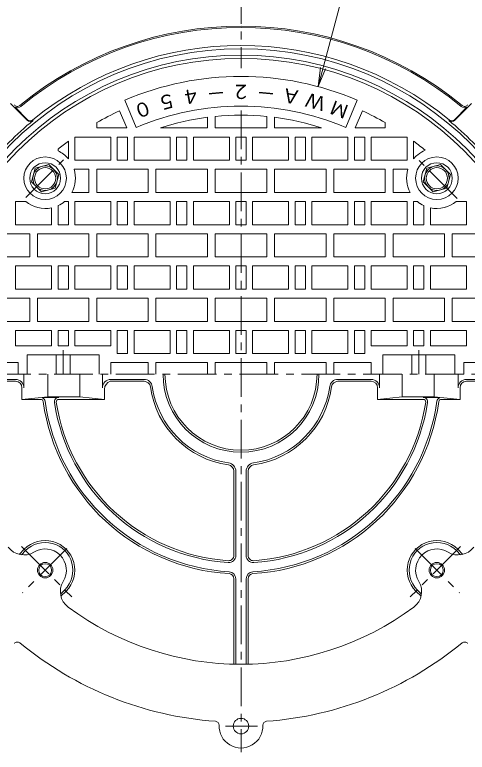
# Model space of a CAD drawing. Units: millimetres, scale not verified. Extents: x -589 to 461, y -3427 to 845.
# Drawn here: x -233 to 118, y -41 to 531 of the extents above; entities that cross this region are included whole.
import ezdxf
from ezdxf.enums import TextEntityAlignment as Align

# ---------------------------------------------------------------- set-up
doc = ezdxf.new("R2010")
doc.units = ezdxf.units.MM
doc.header["$LTSCALE"] = 6
doc.linetypes.add('CHAIN1', pattern=[8, 5, -1, 1, -1])
doc.linetypes.add('CHAIN2', pattern=[12, 9, -1, 1, -1])
for name, color, linetype, lineweight in [('0-0_通り芯', 3, 'Continuous', 18), ('0-1_躯体', 2, 'Continuous', 18), ('0-3_建具', 4, 'Continuous', 18), ('0-4_その他', 7, 'Continuous', 18)]:
    doc.layers.add(name, color=color, linetype=linetype, lineweight=lineweight)
doc.styles.add('ＭＳ ゴシック', font='')
doc.styles.get('ＭＳ ゴシック').set_extended_font_data('MS Gothic')

msp = doc.modelspace()

# ---------------------------------------------------------------- linework, layer by layer
at = {"layer": '0-0_通り芯', "linetype": 'CHAIN1'}
for p, q in [((-57.712, 554.306), (-57.712, 490.064)), ((-57.712, 457.136), (-57.712, -40.695)), ((-224.648, 389.692), (-195.394, 418.946)), ((109.973, 388.942), (80.548, 418.368)), ((-195.712, 271.318), (-195.712, 252.572)), ((80.288, 271.318), (80.288, 252.572)), ((-346.768, 252.572), (234.634, 252.572)), ((-228.047, 118.851), (-188.997, 79.801)), ((-193.028, 117.256), (-227.247, 83.036)), ((112.623, 118.851), (73.573, 79.801)), ((77.604, 117.256), (111.823, 83.036))]:
    msp.add_line(p, q, dxfattribs=at)
at = {"layer": '0-0_通り芯'}
for p, q in [((-138.984, 444.037), (-147.971, 465.209)), ((23.56, 444.037), (32.547, 465.209)), ((-146.391, 443.572), (-152.028, 456.85)), ((-77.712, 452.575), (-77.712, 443.572)), ((-37.712, 452.575), (-37.712, 443.572)), ((30.967, 443.572), (36.603, 456.85)), ((-169.712, 447.715), (-169.712, 443.572)), ((54.288, 447.715), (54.288, 443.572)), ((-146.391, 443.572), (-169.712, 443.572)), ((-77.712, 443.572), (-37.712, 443.572)), ((30.967, 443.572), (54.288, 443.572)), ((-158.712, 436.572), (-158.712, 418.572)), ((-145.712, 436.572), (-145.712, 418.572)), ((-112.712, 436.572), (-140.712, 436.572)), ((-140.712, 436.572), (-140.712, 418.572)), ((-112.712, 436.572), (-112.712, 418.572)), ((-99.712, 436.572), (-99.712, 418.572)), ((-66.712, 436.572), (-94.712, 436.572)), ((-94.712, 436.572), (-94.712, 418.572)), ((-66.712, 436.572), (-66.712, 418.572)), ((-61.712, 436.572), (-53.712, 436.572)), ((-61.712, 436.572), (-61.712, 418.572)), ((-53.712, 436.572), (-53.712, 418.572)), ((-48.712, 436.572), (-20.712, 436.572)), ((-48.712, 436.572), (-48.712, 418.572)), ((-20.712, 436.572), (-20.712, 418.572)), ((-15.712, 436.572), (-15.712, 418.572)), ((-2.712, 436.572), (25.288, 436.572)), ((-2.712, 436.572), (-2.712, 418.572)), ((25.288, 436.572), (25.288, 418.572)), ((30.288, 436.572), (30.288, 418.572)), ((43.288, 436.572), (43.288, 418.572)), ((-191.712, 433.318), (-191.712, 419.674)), ((76.288, 433.318), (76.288, 419.674)), ((-199.712, 427.103), (-199.712, 425.853)), ((-158.712, 418.572), (-186.712, 418.572)), ((-145.712, 418.572), (-153.712, 418.572)), ((-112.712, 418.572), (-140.712, 418.572)), ((-99.712, 418.572), (-107.712, 418.572)), ((-66.712, 418.572), (-94.712, 418.572)), ((-61.712, 418.572), (-53.712, 418.572)), ((-48.712, 418.572), (-20.712, 418.572)), ((-15.712, 418.572), (-7.712, 418.572)), ((-2.712, 418.572), (25.288, 418.572)), ((30.288, 418.572), (38.288, 418.572)), ((43.288, 418.572), (71.288, 418.572)), ((-175.712, 411.572), (-187.298, 411.572)), ((-175.712, 411.572), (-175.712, 393.572)), ((-129.712, 411.572), (-129.712, 393.572)), ((-83.712, 411.572), (-83.712, 393.572)), ((-77.712, 411.572), (-37.712, 411.572)), ((-77.712, 411.572), (-77.712, 393.572)), ((-37.712, 411.572), (-37.712, 393.572)), ((-31.712, 411.572), (-31.712, 393.572)), ((14.288, 411.572), (14.288, 393.572)), ((60.288, 411.572), (60.288, 393.572)), ((60.288, 411.572), (71.874, 411.572)), ((-175.712, 393.572), (-188.988, 393.572)), ((-129.712, 393.572), (-169.712, 393.572)), ((-83.712, 393.572), (-123.712, 393.572)), ((-77.712, 393.572), (-37.712, 393.572)), ((-31.712, 393.572), (8.288, 393.572)), ((14.288, 393.572), (54.288, 393.572)), ((60.288, 393.572), (73.564, 393.572)), ((-232.712, 386.572), (-232.712, 368.572)), ((-224.815, 386.572), (-232.712, 386.572)), ((-199.712, 383.347), (-199.712, 368.572)), ((-191.712, 386.572), (-194.665, 386.572)), ((-191.712, 386.572), (-191.712, 368.572)), ((-158.712, 386.572), (-186.712, 386.572)), ((-186.712, 386.572), (-186.712, 368.572)), ((-158.712, 386.572), (-158.712, 368.572)), ((-145.712, 386.572), (-145.712, 368.572)), ((-112.712, 386.572), (-140.712, 386.572)), ((-140.712, 386.572), (-140.712, 368.572)), ((-112.712, 386.572), (-112.712, 368.572)), ((-99.712, 386.572), (-99.712, 368.572)), ((-66.712, 386.572), (-94.712, 386.572)), ((-94.712, 386.572), (-94.712, 368.572)), ((-66.712, 386.572), (-66.712, 368.572)), ((-61.712, 386.572), (-53.712, 386.572)), ((-61.712, 386.572), (-61.712, 368.572)), ((-53.712, 386.572), (-53.712, 368.572)), ((-48.712, 386.572), (-20.712, 386.572)), ((-48.712, 386.572), (-48.712, 368.572)), ((-20.712, 386.572), (-20.712, 368.572)), ((-15.712, 386.572), (-15.712, 368.572)), ((-2.712, 386.572), (25.288, 386.572)), ((-2.712, 386.572), (-2.712, 368.572)), ((25.288, 386.572), (25.288, 368.572)), ((30.288, 386.572), (30.288, 368.572)), ((43.288, 386.572), (71.288, 386.572)), ((43.288, 386.572), (43.288, 368.572)), ((71.288, 386.572), (71.288, 368.572)), ((76.288, 386.572), (76.288, 368.572)), ((76.288, 386.572), (79.241, 386.572)), ((84.288, 383.347), (84.288, 368.572)), ((109.39, 386.572), (117.288, 386.572)), ((117.288, 386.572), (117.288, 368.572)), ((-204.712, 381.644), (-204.712, 368.572)), ((89.288, 381.644), (89.288, 368.572)), ((-204.712, 368.572), (-232.712, 368.572)), ((-191.712, 368.572), (-199.712, 368.572)), ((-158.712, 368.572), (-186.712, 368.572)), ((-145.712, 368.572), (-153.712, 368.572)), ((-112.712, 368.572), (-140.712, 368.572)), ((-99.712, 368.572), (-107.712, 368.572)), ((-66.712, 368.572), (-94.712, 368.572)), ((-61.712, 368.572), (-53.712, 368.572)), ((-48.712, 368.572), (-20.712, 368.572)), ((-15.712, 368.572), (-7.712, 368.572)), ((-2.712, 368.572), (25.288, 368.572)), ((30.288, 368.572), (38.288, 368.572)), ((43.288, 368.572), (71.288, 368.572)), ((76.288, 368.572), (84.288, 368.572)), ((89.288, 368.572), (117.288, 368.572)), ((-221.712, 361.572), (-254.547, 361.572)), ((-221.712, 361.572), (-221.712, 343.572)), ((-175.712, 361.572), (-175.712, 343.572)), ((-129.712, 361.572), (-129.712, 343.572)), ((-83.712, 361.572), (-83.712, 343.572)), ((-77.712, 361.572), (-37.712, 361.572)), ((-77.712, 361.572), (-77.712, 343.572)), ((-37.712, 361.572), (-37.712, 343.572)), ((-31.712, 361.572), (-31.712, 343.572)), ((14.288, 361.572), (14.288, 343.572)), ((60.288, 361.572), (60.288, 343.572)), ((106.288, 361.572), (106.288, 343.572)), ((106.288, 361.572), (139.123, 361.572)), ((-221.712, 343.572), (-261.712, 343.572)), ((-175.712, 343.572), (-215.712, 343.572)), ((-129.712, 343.572), (-169.712, 343.572)), ((-83.712, 343.572), (-123.712, 343.572)), ((-77.712, 343.572), (-37.712, 343.572)), ((-31.712, 343.572), (8.288, 343.572)), ((14.288, 343.572), (54.288, 343.572)), ((60.288, 343.572), (100.288, 343.572)), ((106.288, 343.572), (146.288, 343.572)), ((-204.712, 336.572), (-232.712, 336.572)), ((-232.712, 336.572), (-232.712, 318.572)), ((-204.712, 336.572), (-204.712, 318.572)), ((-191.712, 336.572), (-191.712, 318.572)), ((-158.712, 336.572), (-186.712, 336.572)), ((-186.712, 336.572), (-186.712, 318.572)), ((-158.712, 336.572), (-158.712, 318.572)), ((-145.712, 336.572), (-145.712, 318.572)), ((-112.712, 336.572), (-140.712, 336.572)), ((-140.712, 336.572), (-140.712, 318.572)), ((-112.712, 336.572), (-112.712, 318.572)), ((-99.712, 336.572), (-99.712, 318.572)), ((-66.712, 336.572), (-94.712, 336.572)), ((-94.712, 336.572), (-94.712, 318.572)), ((-66.712, 336.572), (-66.712, 318.572)), ((-61.712, 336.572), (-53.712, 336.572)), ((-61.712, 336.572), (-61.712, 318.572)), ((-53.712, 336.572), (-53.712, 318.572)), ((-48.712, 336.572), (-20.712, 336.572)), ((-48.712, 336.572), (-48.712, 318.572)), ((-20.712, 336.572), (-20.712, 318.572)), ((-15.712, 336.572), (-15.712, 318.572)), ((-2.712, 336.572), (25.288, 336.572)), ((-2.712, 336.572), (-2.712, 318.572)), ((25.288, 336.572), (25.288, 318.572)), ((30.288, 336.572), (30.288, 318.572)), ((43.288, 336.572), (71.288, 336.572)), ((43.288, 336.572), (43.288, 318.572)), ((71.288, 336.572), (71.288, 318.572)), ((76.288, 336.572), (76.288, 318.572)), ((89.288, 336.572), (117.288, 336.572)), ((89.288, 336.572), (89.288, 318.572)), ((117.288, 336.572), (117.288, 318.572)), ((-204.712, 318.572), (-232.712, 318.572)), ((-191.712, 318.572), (-199.712, 318.572)), ((-158.712, 318.572), (-186.712, 318.572)), ((-145.712, 318.572), (-153.712, 318.572)), ((-112.712, 318.572), (-140.712, 318.572)), ((-99.712, 318.572), (-107.712, 318.572)), ((-66.712, 318.572), (-94.712, 318.572)), ((-61.712, 318.572), (-53.712, 318.572)), ((-48.712, 318.572), (-20.712, 318.572)), ((-15.712, 318.572), (-7.712, 318.572)), ((-2.712, 318.572), (25.288, 318.572)), ((30.288, 318.572), (38.288, 318.572)), ((43.288, 318.572), (71.288, 318.572)), ((76.288, 318.572), (84.288, 318.572)), ((89.288, 318.572), (117.288, 318.572)), ((-221.712, 311.572), (-221.712, 293.572)), ((-175.712, 311.572), (-175.712, 293.572)), ((-129.712, 311.572), (-129.712, 293.572)), ((-83.712, 311.572), (-83.712, 293.572)), ((-77.712, 311.572), (-37.712, 311.572)), ((-77.712, 311.572), (-77.712, 293.572)), ((-37.712, 311.572), (-37.712, 293.572)), ((-31.712, 311.572), (-31.712, 293.572)), ((14.288, 311.572), (14.288, 293.572)), ((60.288, 311.572), (60.288, 293.572)), ((106.288, 311.572), (106.288, 293.572)), ((-221.712, 293.572), (-261.712, 293.572)), ((-175.712, 293.572), (-215.712, 293.572)), ((-129.712, 293.572), (-169.712, 293.572)), ((-83.712, 293.572), (-123.712, 293.572)), ((-77.712, 293.572), (-37.712, 293.572)), ((-31.712, 293.572), (8.288, 293.572)), ((14.288, 293.572), (54.288, 293.572)), ((60.288, 293.572), (100.288, 293.572)), ((106.288, 293.572), (146.288, 293.572)), ((-204.712, 286.572), (-232.712, 286.572)), ((-232.712, 286.572), (-232.712, 274.572)), ((-191.712, 286.572), (-199.712, 286.572)), ((-199.712, 286.572), (-199.712, 274.572)), ((-191.712, 286.572), (-191.712, 274.572)), ((-158.712, 286.572), (-186.712, 286.572)), ((-186.712, 286.572), (-186.712, 274.572)), ((-158.712, 286.572), (-158.712, 274.572)), ((-145.712, 286.572), (-145.712, 268.572)), ((-112.712, 286.572), (-140.712, 286.572)), ((-140.712, 286.572), (-140.712, 268.572)), ((-112.712, 286.572), (-112.712, 268.572)), ((-99.712, 286.572), (-99.712, 268.572)), ((-66.712, 286.572), (-94.712, 286.572)), ((-94.712, 286.572), (-94.712, 268.572)), ((-66.712, 286.572), (-66.712, 268.572)), ((-61.712, 286.572), (-53.712, 286.572)), ((-61.712, 286.572), (-61.712, 268.572)), ((-53.712, 286.572), (-53.712, 268.572)), ((-48.712, 286.572), (-20.712, 286.572)), ((-48.712, 286.572), (-48.712, 268.572)), ((-20.712, 286.572), (-20.712, 268.572)), ((-15.712, 286.572), (-15.712, 268.572)), ((-2.712, 286.572), (25.288, 286.572)), ((-2.712, 286.572), (-2.712, 268.572)), ((25.288, 286.572), (25.288, 268.572)), ((30.288, 286.572), (30.288, 268.572)), ((43.288, 286.572), (71.288, 286.572)), ((43.288, 286.572), (43.288, 274.572)), ((71.288, 286.572), (71.288, 274.572)), ((76.288, 286.572), (84.288, 286.572)), ((76.288, 286.572), (76.288, 274.572)), ((84.288, 286.572), (84.288, 274.572)), ((89.288, 286.572), (117.288, 286.572)), ((117.288, 286.572), (117.288, 274.572)), ((-191.712, 274.572), (-199.712, 274.572)), ((-158.712, 274.572), (-186.712, 274.572)), ((43.288, 274.572), (71.288, 274.572)), ((76.288, 274.572), (84.288, 274.572)), ((-167.712, 267.572), (-223.712, 267.572)), ((-223.712, 267.572), (-223.712, 252.572)), ((-201.212, 267.572), (-201.212, 252.572)), ((-190.212, 267.572), (-190.212, 252.572)), ((-167.712, 267.572), (-167.712, 252.572)), ((-145.712, 268.572), (-153.712, 268.572)), ((-112.712, 268.572), (-140.712, 268.572)), ((-99.712, 268.572), (-107.712, 268.572)), ((-66.712, 268.572), (-94.712, 268.572)), ((-61.712, 268.572), (-53.712, 268.572)), ((-48.712, 268.572), (-20.712, 268.572)), ((-15.712, 268.572), (-7.712, 268.572)), ((-2.712, 268.572), (25.288, 268.572)), ((30.288, 268.572), (38.288, 268.572)), ((52.288, 267.572), (108.288, 267.572)), ((52.288, 267.572), (52.288, 252.572)), ((74.788, 267.572), (74.788, 252.572)), ((85.788, 267.572), (85.788, 252.572)), ((108.288, 267.572), (108.288, 252.572)), ((-230.712, 261.572), (-261.712, 261.572)), ((-230.712, 261.572), (-230.712, 252.572)), ((-129.712, 261.572), (-158.712, 261.572)), ((-158.712, 261.572), (-158.712, 252.572)), ((-129.712, 261.572), (-129.712, 252.572)), ((-83.712, 261.572), (-123.712, 261.572)), ((-123.712, 261.572), (-123.712, 252.572)), ((-83.712, 261.572), (-83.712, 252.572)), ((-77.712, 261.572), (-37.712, 261.572)), ((-77.712, 261.572), (-77.712, 252.572)), ((-37.712, 261.572), (-37.712, 252.572)), ((-31.712, 261.572), (8.288, 261.572)), ((-31.712, 261.572), (-31.712, 252.572)), ((8.288, 261.572), (8.288, 252.572)), ((14.288, 261.572), (14.288, 252.572)), ((14.288, 261.572), (43.288, 261.572)), ((43.288, 261.572), (43.288, 252.572)), ((115.288, 261.572), (146.288, 261.572)), ((115.288, 261.572), (115.288, 252.572)), ((-226.214, 242.072), (-226.214, 252.572)), ((-207.527, 235.072), (-207.527, 252.572)), ((-165.227, 242.072), (-165.227, 252.572)), ((49.803, 242.072), (49.803, 252.572)), ((92.103, 235.072), (92.103, 252.572)), ((110.79, 242.072), (110.79, 252.572)), ((-282.676, 248.572), (-232.714, 248.572)), ((-232.714, 247.072), (-282.645, 247.072)), ((-159.196, 247.072), (-132.983, 247.072)), ((-158.727, 248.572), (-132.983, 248.572)), ((43.303, 248.572), (17.559, 248.572)), ((43.303, 247.072), (17.559, 247.072)), ((167.252, 248.572), (117.289, 248.572)), ((117.289, 247.072), (167.221, 247.072)), ((-227.714, 242.072), (-227.714, 233.072)), ((-163.727, 233.072), (-163.727, 240.883)), ((48.303, 242.072), (48.303, 233.072)), ((112.289, 242.072), (112.289, 233.072)), ((-227.714, 233.072), (-207.527, 235.072)), ((-199.086, 234.572), (-211.018, 234.572)), ((-182.733, 235.072), (-163.727, 233.072)), ((67.309, 235.072), (48.303, 233.072)), ((83.662, 234.572), (95.594, 234.572)), ((112.289, 233.072), (92.103, 235.072)), ((-227.714, 233.072), (-213.233, 233.072)), ((-199.086, 233.072), (-163.727, 233.072)), ((83.662, 233.072), (48.303, 233.072)), ((112.289, 233.072), (97.809, 233.072)), ((-63.212, 177.301), (-63.212, 111.892)), ((-61.712, 111.892), (-61.712, 177.301)), ((-53.712, 177.301), (-53.712, 111.892)), ((-52.212, 111.892), (-52.212, 177.301)), ((-226.003, 116.808), (-229.999, 112.812)), ((-224.943, 115.747), (-228.219, 112.471)), ((109.519, 115.747), (112.795, 112.471)), ((110.579, 116.808), (114.575, 112.812)), ((-63.212, 93.572), (-63.212, 27.639)), ((-61.712, 93.572), (-61.712, 27.607)), ((-53.712, 93.572), (-53.712, 27.607)), ((-52.212, 93.572), (-52.212, 27.639)), ((-194.537, 85.341), (-197.813, 82.065)), ((-193.476, 84.281), (-197.472, 80.285)), ((78.053, 84.281), (82.048, 80.285)), ((79.113, 85.341), (82.389, 82.065))]:
    msp.add_line(p, q, dxfattribs=at)
for points in [[(-83.712, 451.883), (-83.712, 443.572), (-120.322, 443.572)], [(-31.712, 451.883), (-31.712, 443.572), (4.898, 443.572)], [(-158.712, 436.572), (-186.712, 436.572), (-186.712, 418.572)], [(-145.712, 436.572), (-153.712, 436.572), (-153.712, 418.572)], [(-99.712, 436.572), (-107.712, 436.572), (-107.712, 418.572)], [(-15.712, 436.572), (-7.712, 436.572), (-7.712, 418.572)], [(30.288, 436.572), (38.288, 436.572), (38.288, 418.572)], [(43.288, 436.572), (71.288, 436.572), (71.288, 418.572)], [(-129.712, 411.572), (-169.712, 411.572), (-169.712, 393.572)], [(-83.712, 411.572), (-123.712, 411.572), (-123.712, 393.572)], [(-31.712, 411.572), (8.288, 411.572), (8.288, 393.572)], [(14.288, 411.572), (54.288, 411.572), (54.288, 393.572)], [(-145.712, 386.572), (-153.712, 386.572), (-153.712, 368.572)], [(-99.712, 386.572), (-107.712, 386.572), (-107.712, 368.572)], [(-15.712, 386.572), (-7.712, 386.572), (-7.712, 368.572)], [(30.288, 386.572), (38.288, 386.572), (38.288, 368.572)], [(-175.712, 361.572), (-215.712, 361.572), (-215.712, 343.572)], [(-129.712, 361.572), (-169.712, 361.572), (-169.712, 343.572)], [(-83.712, 361.572), (-123.712, 361.572), (-123.712, 343.572)], [(-31.712, 361.572), (8.288, 361.572), (8.288, 343.572)], [(14.288, 361.572), (54.288, 361.572), (54.288, 343.572)], [(60.288, 361.572), (100.288, 361.572), (100.288, 343.572)], [(-191.712, 336.572), (-199.712, 336.572), (-199.712, 318.572)], [(-145.712, 336.572), (-153.712, 336.572), (-153.712, 318.572)], [(-99.712, 336.572), (-107.712, 336.572), (-107.712, 318.572)], [(-15.712, 336.572), (-7.712, 336.572), (-7.712, 318.572)], [(30.288, 336.572), (38.288, 336.572), (38.288, 318.572)], [(76.288, 336.572), (84.288, 336.572), (84.288, 318.572)], [(-221.712, 311.572), (-261.712, 311.572), (-261.712, 293.572)], [(-175.712, 311.572), (-215.712, 311.572), (-215.712, 293.572)], [(-129.712, 311.572), (-169.712, 311.572), (-169.712, 293.572)], [(-83.712, 311.572), (-123.712, 311.572), (-123.712, 293.572)], [(-31.712, 311.572), (8.288, 311.572), (8.288, 293.572)], [(14.288, 311.572), (54.288, 311.572), (54.288, 293.572)], [(60.288, 311.572), (100.288, 311.572), (100.288, 293.572)], [(106.288, 311.572), (146.288, 311.572), (146.288, 293.572)], [(-204.712, 286.572), (-204.712, 274.572), (-232.712, 274.572)], [(-145.712, 286.572), (-153.712, 286.572), (-153.712, 268.572)], [(-99.712, 286.572), (-107.712, 286.572), (-107.712, 268.572)], [(-15.712, 286.572), (-7.712, 286.572), (-7.712, 268.572)], [(30.288, 286.572), (38.288, 286.572), (38.288, 268.572)], [(89.288, 286.572), (89.288, 274.572), (117.288, 274.572)], [(-207.527, 235.072), (-182.733, 235.072), (-182.733, 252.572)], [(92.103, 235.072), (67.309, 235.072), (67.309, 252.572)]]:
    msp.add_lwpolyline(points, dxfattribs=at)
for centre, radius in [((-209.74, 404.6), 16.5), ((94.316, 404.6), 16.5), ((-209.74, 100.544), 6), ((-209.74, 100.544), 5), ((94.316, 100.544), 6), ((94.316, 100.544), 5)]:
    msp.add_circle(centre, radius, dxfattribs=at)
for centre, radius, start, end in [((-57.712, 252.572), 245, 0, 180), ((-57.712, 252.572), 231, 67, 113), ((-57.712, 252.572), 208, 66.99998, 113.00002), ((-57.712, 252.572), 225, 114.78285, 119.85312), ((-57.712, 252.572), 201, 84.28947, 95.71053), ((-57.712, 252.572), 225, 60.14688, 65.21715), ((-57.712, 252.572), 201, 97.43224, 108.14917), ((-57.712, 252.572), 201, 71.85083, 82.56776), ((-57.712, 252.572), 225, 126.55223, 129.13211), ((-57.712, 252.572), 225, 50.54208, 53.44777), ((-209.74, 404.6), 23.5, 39.90109, 64.73982), ((94.316, 404.6), 23.5, 112.6188, 128.98869), ((94.316, 404.6), 23.5, 128.98869, 140.09914), ((-209.74, 404.6), 23.5, 332.01302, 17.25804), ((94.316, 404.6), 23.5, 162.74199, 207.98715), ((94.316, 404.6), 23.5, 183.8137, 183.83566), ((-209.74, 404.6), 23.5, 230.09868, 282.35445), ((-209.74, 404.6), 23.5, 295.26019, 309.9016), ((94.316, 404.6), 23.5, 230.09843, 244.73981), ((94.316, 404.6), 23.5, 236.65205, 237.94991), ((94.316, 404.6), 23.5, 257.64519, 309.90077), ((94.316, 404.6), 23.5, 286.96793, 290.82035), ((-57.712, 252.572), 60.5, 180, 0), ((-57.712, 252.572), 59, 180, 0), ((-232.714, 242.072), 6.5, 0, 90), ((-232.714, 242.072), 5, 0, 90), ((-158.727, 242.072), 6.5, 90, 180), ((-157.207, 240.883), 6.5, 107.81763, 180), ((-132.983, 242.072), 6.5, 7.94156, 90), ((-132.983, 242.072), 5, 7.94142, 90), ((17.559, 242.072), 6.5, 90, 172.05844), ((17.559, 242.072), 5, 90, 172.05858), ((43.303, 242.072), 6.5, 0, 90), ((43.303, 242.072), 5, 0, 90), ((117.289, 242.072), 6.5, 90, 180), ((117.289, 242.072), 5, 90, 180), ((-57.712, 252.572), 71, 187.94122, 262.05872), ((-57.712, 252.572), 69.5, 187.94121, 262.05873), ((-57.712, 252.572), 69.5, 277.94127, 352.05879), ((-57.712, 252.572), 71, 277.94128, 352.05878), ((-199.086, 231.072), 3.5, 90, 188.64731), ((83.662, 231.072), 3.5, 351.35269, 90), ((-213.233, 231.072), 2, 7.87085, 90), ((-213.233, 231.072), 3.5, 7.8712, 70.30876), ((-57.712, 252.572), 155, 187.87097, 266.57465), ((-57.712, 252.572), 153.5, 187.87096, 266.57463), ((-57.712, 252.572), 146.5, 188.64719, 266.13673), ((-199.086, 231.072), 2, 90, 188.64754), ((-57.712, 252.572), 145, 188.64719, 266.13672), ((-57.712, 252.572), 153.5, 273.42537, 352.12904), ((-57.712, 252.572), 155, 273.42535, 352.12903), ((-57.712, 252.572), 145, 273.86328, 351.35281), ((-57.712, 252.572), 146.5, 273.86327, 351.35281), ((83.662, 231.072), 2, 351.35246, 90), ((97.809, 231.072), 3.5, 109.69124, 172.1288), ((97.809, 231.072), 2, 90, 172.12915), ((-68.212, 177.301), 6.5, 0, 82.05881), ((-47.212, 177.301), 6.5, 97.94119, 180), ((-68.212, 177.301), 5, 0, 82.05901), ((-47.212, 177.301), 5, 97.94099, 180), ((-209.74, 100.544), 23, 314.99979, 134.99992), ((-209.74, 100.544), 21.5, 314.99979, 134.99992), ((94.316, 100.544), 23, 45.00008, 225.00021), ((94.316, 100.544), 21.5, 45.00008, 225.00021), ((-67.212, 111.892), 5.5, 266.13672, 0), ((-67.212, 111.892), 4, 266.13623, 0), ((-48.212, 111.892), 5.5, 180, 273.86328), ((-48.212, 111.892), 4, 180, 273.86377), ((-67.212, 93.856), 4, 0, 86.57416), ((-67.212, 93.856), 5.5, 0, 86.57455), ((-48.212, 93.856), 5.5, 93.42545, 180), ((-48.212, 93.856), 4, 93.42584, 180)]:
    msp.add_arc(centre, radius, start, end, dxfattribs=at)
at = {"layer": '0-1_躯体'}
for p, q in [((-223.696, 449.668), (-236.61, 462.583)), ((-223.342, 450.022), (-233.056, 459.736)), ((107.918, 450.022), (117.632, 459.736)), ((108.272, 449.668), (121.186, 462.583))]:
    msp.add_line(p, q, dxfattribs=at)
at = {"layer": '0-1_躯体', "linetype": 'CHAIN2'}
msp.add_line((-69.747, -20.428), (-44.914, -20.428), dxfattribs=at)
at = {"layer": '0-1_躯体'}
msp.add_circle((-57.712, -20.428), 6, dxfattribs=at)
for centre, radius, start, end in [((-57.712, 252.572), 270, 50.52776, 129.47224), ((-57.712, 252.572), 269, 50.52773, 129.47226), ((-57.712, 252.572), 252.5, 0, 180), ((-57.712, 252.572), 255, 50.67221, 129.34225), ((-57.712, 252.572), 247.5, 0, 180), ((-231.259, 463.309), 3, 217.91341, 309.47284), ((-231.259, 463.309), 4, 243.30704, 309.47284), ((115.835, 463.309), 4, 230.52716, 296.69296), ((115.835, 463.309), 3, 230.52716, 322.08659), ((-57.712, 252.572), 269, 49.69112, 49.69113), ((-57.712, 252.572), 254.5, 129.3278, 140.67221), ((-221.221, 452.143), 3.5, 225.00101, 309.32761), ((-221.221, 452.143), 3, 225.00101, 308.09975), ((105.797, 452.143), 3.5, 230.67239, 314.99899), ((-57.712, 252.572), 254.5, 39.32779, 50.67223), ((105.797, 452.143), 3, 230.67239, 314.99899), ((-226.29, 127.346), 15, 216.60628, 301.69508), ((-209.74, 100.544), 16.5, 328.30493, 121.69507), ((94.316, 100.544), 16.5, 58.30493, 211.69507), ((110.866, 127.346), 15, 238.30492, 323.39372), ((-182.938, 83.994), 15, 148.30492, 233.39372), ((67.514, 83.994), 15, 306.60628, 31.69508), ((-57.712, 252.572), 225, 233.39368, 306.60634), ((-231.259, 41.834), 3, 50.52716, 142.08659), ((-57.712, 252.572), 270, 230.52774, 265.80157), ((-57.712, 252.572), 270, 274.19843, 309.47226), ((115.835, 41.834), 3, 37.91341, 129.47284), ((-77.699, -19.696), 3, 357.90131, 85.80125), ((-37.726, -19.696), 3, 94.19875, 182.09869), ((-57.712, -20.428), 17, 177.90071, 2.09929)]:
    msp.add_arc(centre, radius, start, end, dxfattribs=at)
at = {"layer": '0-3_建具', "color": 2}
for points in [[(-220.336, 401.761), (-217.496, 412.357), (-206.901, 415.196), (-199.144, 407.439), (-201.983, 396.843), (-212.579, 394.004)], [(83.72, 401.76), (86.559, 412.356), (97.155, 415.195), (104.912, 407.439), (102.073, 396.843), (91.477, 394.004)]]:
    msp.add_lwpolyline(points, close=True, dxfattribs=at)
at = {"layer": '0-3_建具'}
for centre in [(-209.74, 404.6), (94.316, 404.6)]:
    msp.add_circle(centre, 12, dxfattribs=at)
at = {"layer": '0-3_建具', "color": 2}
for centre, radius in [((-209.74, 404.6), 9.5), ((-209.74, 404.6), 8.25), ((94.316, 404.6), 9.5), ((94.316, 404.6), 8.25)]:
    msp.add_circle(centre, radius, dxfattribs=at)
at = {"layer": '0-4_その他'}
for q in [(4.033, 490.572), (7.815, 489.559)]:
    msp.add_line((2.075, 475.701), q, dxfattribs=at)
msp.add_lwpolyline([(2.075, 475.701), (22.673, 552.572), (351.621, 552.572)], dxfattribs=at)

# ---------------------------------------------------------------- texts
at = {"layer": '0-0_通り芯', "style": 'ＭＳ ゴシック'}
for s, rotation, p in [('２', 180, (-50.212, 480.411)), ('５', 195.334, (-110.506, 474.314)), ('４', 190.222, (-90.616, 478.139)), ('－', 185.111, (-70.465, 480.177)), ('－', 174.888, (-30.019, 478.841)), ('Ａ', 169.778, (-10.046, 475.477)), ('Ｗ', 164.666, (9.547, 470.348)), ('０', 200.444, (-129.975, 468.733)), ('Ｍ', 159.555, (28.606, 463.493))]:
    msp.add_text(s, height=11, rotation=rotation, dxfattribs=at).set_placement(p, align=Align.BOTTOM_LEFT)

doc.saveas('drawing.dxf')
